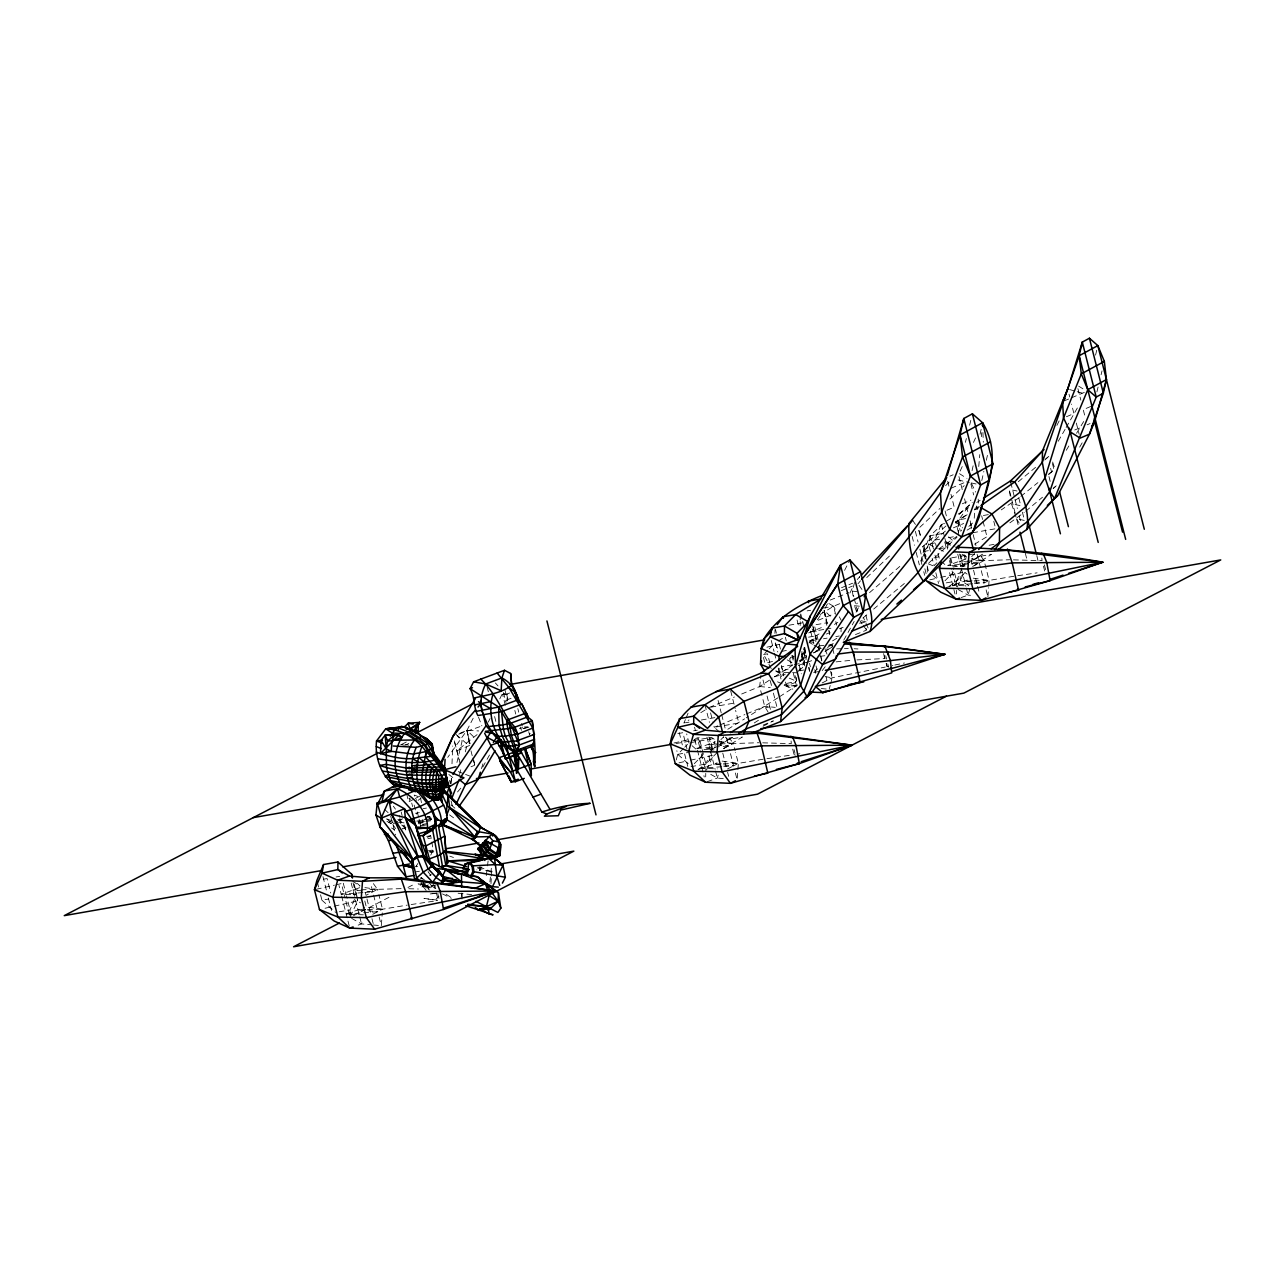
<?xml version="1.0" encoding="UTF-8"?>
<svg xmlns="http://www.w3.org/2000/svg" width="1285" height="1285" viewBox="0 0 1285 1285"><rect width="100%" height="100%" fill="white"/><g stroke="black" fill="none" stroke-linecap="round" stroke-linejoin="round"><path stroke-width="0.75" stroke-dasharray="5 3.75" d="M796.507 677.436L796.507 681.243L785.842 683.652M350.018 915.546L350.05 909.892L346.5 895.87M705.802 771.578L705.851 764.029L699.104 737.381M956.57 586.731L956.602 581.061L953.502 568.789M774.951 633.457L775 629.602M800.153 625.554L800.202 621.699M800.218 619.772L800.298 614.005M797.664 672.071L804.49 662.723L804.683 647.319L806.273 653.84L806.032 659.735M815.83 641.665L815.895 635.882L812.072 628.863M841.049 631.851L841.097 627.996M958.514 535.235L958.706 519.815L966.673 508.924L970.03 506.772M927.256 572.098L927.385 564.292M705.69 776.911L705.77 773.361M956.442 593.943L956.522 590.393M422.508 822.978L422.62 819.557M451.244 783.464L451.549 775.578M451.999 763.756L452.689 746.007M490.982 883.646L491.32 877.832M491.432 875.904L491.882 868.146M373.405 924.991L381.34 925.714L382.271 912.88M987.892 596.883L988.567 587.727M988.695 585.896L989.097 580.402L984.085 560.565L979.925 554.783M480.108 866.572L479.803 870.507L481.522 867.166M974.223 518.208L975.09 508.266M978.752 466.503L979.796 454.569M981.371 436.659L981.724 432.676M489.906 881.928L490.709 874.105M490.918 872.162L491.336 868.242M761.941 695.554L759.66 686.527L761.009 674.914M486.276 875.615L487.256 867.825M487.497 865.881L488.22 860.034M921.923 564.468L921.008 560.87L928.637 544.31L930.099 535.716L944.7 522.24M972.054 470.663L973.323 464.913M980.069 434.234L982.174 424.66M981.788 480.558L983.86 471.338M986.334 460.271L987.988 452.898M1095.559 355.126L1096.924 349.424M456.93 762.487L462.07 741.3L456.047 734.361M854.493 582.474L852.389 591.148L853.16 596.625M1096.892 391.925L1098.289 386.191M1101.084 374.754L1102.016 370.931M965.42 442.329L966.352 438.522M969.613 425.223L971.01 419.52M459.532 774.614L461.46 767.016M465.315 751.837L467.242 744.24L457.444 735.598M829.211 689.29L830.19 685.451M830.672 683.54L832.15 677.773L831.54 672.023M676.263 759.933L677.725 754.327L676.826 750.729M942.692 533.5L930.099 535.716L923.465 551.522L921.008 560.87L926.549 563.119M358.162 925.12L361.535 923.915L362.595 920.14M707.248 781.649L717.335 778.067L718.395 774.293M961.196 597.557L968.087 595.1L969.998 588.305M450.119 783.545L452.352 776.188M481.457 768.639L483.626 761.523M481.184 867.198L479.803 870.507L480.397 869.094L476.799 869.833M354.467 899.339L350.05 909.892L339.256 911.788M685.403 719.552L683.925 723.07L688.985 719.953M686.142 717.801L688.342 712.533M710.493 752.962L712.484 748.223L715.279 745.364M925.296 558.734L923.465 551.522L934.693 540.102L941.311 524.28L944.909 523.654M961.919 568.42L956.602 581.061L948.683 586.635M356.909 895.773L357.632 900.881L350.002 917.442L345.536 899.805M706.573 769.924L713.432 755.034L689.965 760.335M957.325 586.956L964.184 572.066L967.075 574.074M960.12 471.097L962.626 465.716M973.436 442.442L975.941 437.061M430.748 855.103L433.19 849.995L431.615 841.065M488.3 722.074L490.067 718.508M499.769 698.911L503.286 691.78L506.033 702.606M849.899 593.06L853.417 585.928M1056.896 425.399L1059.531 420.147M473.185 718.219L466.953 730.346L447.726 757.379M826.801 625.329L824.135 610.246L827.701 603.308M844.582 570.363L849.915 559.971M856.083 612.222L859.665 605.363M482.791 767.033L491.304 751.757M843.763 640.139L854.156 621.474M1058.214 441.285L1065.153 429.222M1066.132 427.503L1078.019 406.815M1079.657 447.132L1082.645 442.04M1066.277 450.28L1069.345 445.172M1076.541 433.286L1083.737 421.4M817.356 619.788L823.01 611.837M822.143 670.674L827.042 664.409M857.962 583.808L860.5 580.788M457.54 791.962L461.46 787.4M814.722 671.862L817.34 668.81M857.207 579.519L859.922 576.579L857.191 579.583M945.599 485.714L951.093 479.964M771.257 668.553L763.611 654.515L767.82 650.226M769.217 648.797L774.823 643.078L778.646 650.098M717.062 752.608L705.851 764.029L691.458 766.567L677.725 754.327L683.347 748.625M684.744 747.195L687.539 744.336M808.891 643.03L815.895 635.882L820.954 632.766M694.269 763.708L702.67 755.13L701.337 749.878M720.885 739.646L723.696 736.787L720.387 744.706L732.177 737.413M799.318 670.77L803.527 666.481M936.91 562.798L934.099 565.657L932.187 558.332M945.021 580.74L953.438 572.162M950.771 558.027L953.068 567.038L963.236 565.255L966.047 562.396M971.653 556.678L974.448 553.819L971.139 561.738L982.768 554.204M965.019 572.5L956.602 581.061L945.808 582.956M436.113 899.018L438.94 896.239M866.732 577.575L891.115 554.477M919.803 527.316L939.849 508.491M949.888 499.078L964.216 485.634M928.862 562.942L957.004 537.242M968.858 526.416L973.307 522.369M959.124 514.193L972.247 502.387M945.985 525.951L919.883 549.145L923.032 561.609M802.996 651.704L805.791 656.587L798.579 663.012L801.31 673.838M1044.785 459.998L1047.837 457.267M1048.512 474.727L1054.021 469.796L1052.158 462.439M1053.25 488.541L1055.29 486.726M959.317 514.112L971.283 503.479M856.453 611.307L854.429 605.717L857.464 603.099M869.559 592.626L901.315 565.111M936.781 548.374L934.693 540.102L946.692 529.966M955.703 522.352L967.107 514.739M1018.298 481.747L1036.577 466.503M1045.733 458.89L1048.785 456.336M862.91 618.037L867.52 614.198M873.655 609.09L905.893 582.201M1009.865 522.866L1024.225 512.458M1025.751 511.189L1042.504 497.215M1053.186 488.332L1056.238 485.794M418.091 800.41L421.207 797.889M420.195 879.085L421.721 877.864L420.998 877.414L423.857 881.349M429.672 875.631L431.198 874.41M428.901 888.899L423.295 883.887L422.058 884.883L419.858 883.534L421.528 887.26L428.066 885.092M425.817 883.807L421.528 887.26L418.107 883.518M426.154 890.521L422.058 884.883L426.861 886.088L428.387 884.867L430.427 887.678M435.567 886.313L433.19 884.851L428.901 888.304L426.861 885.477M1019.278 497.584L1001.256 509.888M1020.836 496.347L1037.894 482.646M1048.769 473.94L1053.427 470.198M477.104 734.602L456.882 750.745L459.163 759.772M420.693 827.476L420.002 822.769L429.367 815.911M697.932 769.603L705.851 764.029L709.159 756.126L709.609 763.306M938.837 548.888L956.875 536.375M741.654 694.012L759.66 686.527L772.847 677.966M774.486 676.906L792.604 665.132M799.206 660.859L805.791 656.587M974.11 565.561L991.426 554.349L978.72 556.566L966.93 563.858M777.859 697.819L746.248 717.817M779.513 696.743L797.632 684.969M976.761 502.483L980.118 500.331M982.093 554.429L978.72 556.566L974.014 553.835M958.369 532.279L955.703 521.758L967.541 514.225M974.287 509.92L977.676 507.768M719.536 744.738L731.245 737.462M754.247 722.957L759.162 719.841M727.808 729.254L744.577 718.861M820.055 614.567L833.547 606.247L840.872 603.211M778.196 641.006L783.256 637.89M834.447 624.446L837.82 622.374M700.791 712.677L707.537 708.517M815.702 651.302L820.762 648.186M832.568 640.894L837.627 637.778M800.105 661.293L806.851 657.149M813.598 652.989L820.344 648.829L818.963 643.367M961.871 566.974L965.244 564.886M694.012 739.791L697.386 737.702L700.887 752.143M711.103 749.942L717.849 745.782M723.808 748.448L742.361 737.012L727.969 739.534L725.222 737.092M828.247 649.535L825.05 651.479L832.792 646.644L827.46 647.576M946.386 521.212L951.462 518.144M958.224 514.048L966.673 508.924M975.524 509.663L978.881 507.639M974.56 544.197L986.334 537.082M967.059 530.159L972.183 527.123M420.131 823.669L426.877 819.91M397.675 821.468L392.648 824.151L384.392 816.409M399.346 820.569L402.703 818.786M763.033 726.25L773.361 720.885L762.471 725.35M401.9 744.288L406.59 741.863M405.514 745.155L408.775 743.453M413.577 799.366L408.662 801.92L406.59 793.696M415.232 798.515L420.147 795.961M388.761 822.288L391.909 820.649L395.507 834.913M390.126 823.621L393.21 822.031M402.574 829.018L405.931 827.283M420.821 825.869L423.841 824.311M427.439 837.386L430.668 835.716L431.31 839.282M972.616 566.508L984.085 560.565L1009.657 559.762M353.439 915.739L390.399 896.577M407.988 887.453L415.039 883.791M372.746 914.294L382.528 909.218L407.281 905.106M822.159 682.961L832.15 677.773L885.253 667.06M723.535 748.609L733.317 743.533L758.889 742.73M731.904 766.695L726.876 769.313L728.643 776.333M1064.076 400.936L1068.59 399.041M1071.642 397.74L1086.917 391.315M1066.405 416.742L1073.923 413.561L1071.529 404.084M1090.756 406.478L1083.239 409.642L1085.15 417.223M949.92 476.141L953.149 474.775M1074.758 429.993L1080.862 427.423M1087.078 424.821L1090.082 423.552M951.189 488.155L964.489 482.55M946.933 510.241L954.225 507.173L950.98 494.339M962.272 503.8L970.946 500.138M953.406 527.83L963.686 523.493M460.014 733.253L466.953 730.346L478.662 730.956M469.619 745.445L456.882 750.745L454.023 739.791L460.432 764.848M471.001 766.792L474.631 765.282L473.779 761.395M808.667 632.895L823.155 626.855M813.694 652.732L819.091 650.483L818.176 646.869M828.183 646.692L831.813 645.182M709.224 707.473L734.442 697M717.849 725.816L714.251 727.31L712.87 721.897M719.648 725.061L744.866 714.588M746.665 713.85L764.687 706.365L775.24 707.36M727.969 739.534L733.414 737.301M841.322 590.618L846.863 588.353M848.71 587.598L852.405 586.072M841.546 587.711L847.088 585.462M848.951 584.707L852.646 583.213M829.58 645.086L833.274 643.576M855.457 634.597L866.54 630.116L865.158 624.655M830.078 600.127L848.662 592.642M818.224 620.237L834.511 613.7M809.63 640.781L817.067 637.794M826.367 634.051L830.078 632.557M839.378 628.815L843.105 627.321M505.31 705.208L502.563 694.382L507.72 692.486M506.049 694.318L509.663 692.984M511.077 698.317L504.202 700.855L507.687 700.775L504.828 689.467M519.445 728.707L522.61 727.535M522.899 728.627L530.095 726.844L522.899 728.627L521.582 723.455M529.436 733.976L530.287 733.671M966.175 558.863L947.768 565.432L979.331 563.023L959.526 561.24L965.196 561.079M946.129 587.63L967.878 579.888M775.819 670.77L779.208 672.232L788.235 669.019M798.403 665.405L803.27 663.67L801.406 656.298M806.948 662.353L812.457 660.394M795.64 682.431L786.452 685.708L785.52 682.03M694.783 739.63L697 748.4L715.424 741.83M359.623 887.694L341.2 894.248L338.983 885.477M698.687 769.41L717.11 762.856M363.414 914.84L346.211 914.085L364.635 907.531M458.713 734.153L483.24 725.495M930.436 551.442L928.637 544.31L937.424 542.318M933.938 557.931L940.973 556.341M929.762 579.856L937.215 578.17M940.716 577.367L964.184 572.066M766.904 647.19L779.674 644.299M772.526 661.486L764.912 663.205L763.049 655.848M794.291 656.555L790.468 657.422L791.865 662.948M774.357 676.633L785.36 674.143M799.913 670.85L803.735 669.983M673.983 742.987L688.455 739.71M678.994 762.824L686.447 761.138M316.319 889.268L334.405 885.172M336.156 884.771L341.424 883.582L345.087 898.006M325.057 908.254L330.647 906.985M334.148 906.198L357.632 900.881L360.523 902.905M396.149 823.364L401.386 822.191L405.723 829.773L402.462 828.359M886.12 663.349L887.18 666.69L892.946 665.453M894.858 665.036L904.463 662.98M765.892 707.633L769.811 706.846M813.662 672.489L819.509 671.396M975.733 507.334L979.363 506.708M965.549 518.626L958.706 519.815L961.501 530.866M983.378 515.494L988.518 514.594M972.697 532.745L995.666 528.729L993.803 521.357M934.693 540.102L943.174 538.608M948.458 537.676L955.654 536.407M923.465 551.522L931.946 550.044M939.046 548.791L948.041 547.201L946.274 540.198M989.113 545.242L994.253 544.342M951.687 557.835L972.761 554.124M807.157 610.873L810.594 610.279M823.283 608.046L833.547 606.247L835.459 609.765M788.91 625.233L806.546 622.149M810.176 631.867L823.99 629.441M825.966 629.088L833.853 627.706M859.52 623.209L865.447 622.181M808.554 637.167L815.895 635.882M809.486 641.215L816.328 640.026M823.476 638.774L827.106 638.131M835.86 636.605L839.282 635.995M763.611 654.515L767.53 653.824L769.86 663.028M781.425 651.383L788.685 650.114M801.808 653.728L805.438 653.101M792.411 664.843L781.521 666.754L783.834 675.846L775.979 671.284M794.226 664.522L807.494 662.241M710.926 707.168L733.799 703.152M685.628 722.764L689.017 722.17M701.305 720.018L718.668 716.95M677.805 733.606L682.897 732.707L686.993 748.93M693.691 730.812L697.289 730.169M721.03 726.105L714.251 727.31L719.728 732.193M724.419 725.511L738.811 722.989L735.614 710.364M675.894 743.581L711.44 737.365L714.187 739.228M690.639 742.601L713.512 738.586L714.846 743.838M677.725 754.327L687.909 752.544M704.003 749.717L712.484 748.223L709.738 737.397M433.559 850.943L429.608 851.634L433.19 849.995L428.499 850.686M323.692 879.165L327.081 878.571L330.743 892.995M336.076 876.98L339.674 876.354M478.004 867.921L481.923 867.246M320.559 894.778L321.925 900.191L328.719 898.986M353.279 894.665L356.668 894.071L353.937 883.261M423.263 808.634L426.443 808.072M415.473 813.26L419.312 812.618M397.82 819.621L401.081 819.059M426.636 817.115L430.073 816.521M416.693 821.099L431.728 818.481M417.978 821.902L435.583 818.866M418.267 822.898L423.905 821.918M425.785 821.597L431.423 820.617M427.696 823.508L420.564 824.745L419.087 819.155M422.733 825.532L426.572 824.874M426.732 836.39L430.668 835.716M415.569 871.905L419.44 871.23M1013.833 576.274L989.097 580.402L973.982 580.82M763.081 759.242L738.345 763.37L723.23 763.788M792.7 749.139L794.082 754.648L799.88 753.701M415.842 866.813L417.625 866.54M1017.72 575.712L1037.091 572.837M766.952 758.68L790.211 755.227M411.152 904.528L436.354 900.801M429.913 852.437L433.848 851.859M427.937 838.543L431.664 837.997M819.878 656.378L825.741 655.607M437.028 893.059L429.27 894.039L438.956 893.027M430.073 887.887L426.524 886.168L436.258 884.963M836.117 661.871L852.951 660.121M972.504 583.759L952.779 585.253L968.071 585.928M974.48 583.615L984.342 582.86L989.097 580.402L972.857 578.105M697 748.4L728.579 745.991L726.346 737.237M721.752 766.727L702.028 768.221L717.319 768.896M723.728 766.583L733.59 765.828L738.345 763.37L735.598 752.544M362.9 892.609L341.2 894.248L350.757 894.665M364.876 892.449L372.762 891.854L364.844 891.131M346.211 914.085L377.79 911.691L370.546 883.084M818.947 645.793L826.801 645.247M828.761 645.102L832.696 644.813M710.155 750.135L714.042 749.926M856.902 659.896L885.108 658.546L883.871 653.647M524.184 726.957L527.862 726.796M828.905 645.664L832.873 645.504M401.129 888.642L352.957 890.055L362.868 890.955M967.075 561.031L984.085 560.565L971.444 558.782M972.103 580.868L964.537 581.077L984.342 582.86L981.162 570.235M824.922 649.182L828.809 649.086M836.615 648.877L842.462 648.732M844.406 648.668L848.293 648.572M718.219 743.951L708.774 744.208L728.579 745.991M720.098 743.903L733.317 743.533L735.149 750.745M721.335 763.836L713.785 764.045L721.704 764.752M365.534 909.684L357.985 909.892L365.904 910.615M367.43 909.635L382.528 909.218L378.882 894.794M502.563 694.382L509.358 694.253M796.09 685.965L786.452 685.708L793.022 689.033M1013.463 559.858L1042.055 560.662L1041.749 557.015M762.712 742.826L791.303 743.629L790.998 739.983M408.807 888.738L418.348 889.011M779.16 668.232L779.208 672.232L790.677 672.601M792.588 672.665L798.306 672.842M951.591 565.593L964.971 566.171M706.557 748.818L714.203 749.139M458.119 893.252L471.611 894.585M854.107 648.732L857.962 648.957M802.306 657.567L806.193 657.775M958.208 589.542L968.087 595.1L974.03 595.63M821.243 688.567L827.219 689.113M723.68 764.928L733.59 765.828L729.478 749.605M710.75 774.357L717.335 778.067L723.278 778.598M367.879 910.792L377.79 911.691M351.64 918.373L361.535 923.915L371.429 924.814M856.79 591.566L852.389 591.148L853.786 596.674M854.429 605.717L860.516 606.295M861.303 620.735L867.712 622.358L865.849 614.985M759.66 686.527L770.229 687.523M405.128 744.722L408.807 745.123M784.3 684.664L795.833 685.965M437.302 900.159L423.97 898.392L437.318 900.512M718.893 741.493L733.317 743.533L729.173 737.751M722.106 761.073L738.345 763.37L737.14 779.85L735.357 772.847M364.892 887.614L377.517 889.397L378.433 892.995M382.528 909.218L366.305 906.937L364.474 899.725M810.128 641.874L813.823 642.452M825.066 676.601L832.15 677.773L830.351 670.625M386.849 819.396L392.584 820.569M400.245 822.127L404.068 822.914M1012.676 490.099L1017.045 491.015M1018.057 524.553L1016.596 518.819L1024.498 520.457L1021.704 509.406M400.727 744.449L404.534 745.236M817.726 647.624L821.324 648.395M958.016 479.996L969.324 482.501M971.203 482.919L976.857 484.156M426.524 886.168L435.824 888.24M1069.618 389.564L1075.32 391.17M1077.216 391.7L1082.918 393.306M477.297 867.793L492.155 872.354M794.082 754.648L795.447 755.13M417.786 796.395L414.172 795.078L416.661 800.362M449.782 856.131L453.476 857.497M479.305 867.038L492.219 871.808M458.327 771.61L463.74 773.715M465.539 774.421L470.952 776.509M928.38 563.874L937.6 567.633M789.263 678.159L796.507 681.243L794.194 672.151M777.537 681.821L782.886 684.15M928.637 544.31L937.295 548.245M939.03 549.032L944.266 551.634M784.107 685.226L792.749 689.178M442.522 893.942L451.404 898.263M386.962 821.356L393.949 825.082M946.097 541.66L954.337 546.286M828.825 603.516L833.547 606.247L836.342 617.298M809.341 642.436L812.489 644.267M814.064 645.166L820.344 648.829M787.191 659.864L793.471 663.51M391.539 827.974L394.543 829.805M431.664 886.072L435.229 888.272L433.19 885.445M968.794 585.558L960.377 580.338L959.927 573.158M1078.677 386.142L1083.624 389.243M959.461 473.683L966.946 478.373M398.286 820.264L401.386 822.191L399.185 815.316M446.04 894.215L452.481 898.311M962.063 554.253L967.846 558.284M352.604 881.06L359.832 886.088M449.525 814.883L455.902 819.493M421.48 882.956L429.447 889.991M420.998 877.414L425.014 880.418M428.772 816.361L431.632 818.529M950.338 545.338L944.443 540.728L946.659 549.498M448.851 774.486L453.203 777.891M410.814 799.431L409.096 797.969L410.461 803.382M420.002 822.769L418.284 821.308L419.167 824.825M451.147 804.908L457.139 810.16M955.703 521.758L962.577 527.878M948.603 536.857L954.096 541.74M941.086 561.159L945.198 564.822M932.605 575.038L939.48 581.157M695.811 749.026L688.953 742.907L686.672 733.896M321.925 900.191L335.658 912.414M427.584 816.28L432.065 820.28M384.44 809.325L388.745 813.228M401.675 824.954L405.98 828.857M963.895 554.59L966.529 557.048M357.326 883.421L359.961 885.879M827.122 623.835L824.135 610.246L831.909 617.796M473.426 736.642L466.953 730.346L469.282 743.549M421.528 880.482L426.861 886.088M495.384 682.994L498.018 685.917M430.909 875.679L428.05 871.728L429.351 874.86M433.19 884.851L435.037 887.389M428.596 881.847L433.334 888.353M423.295 883.887L426.363 888.112M393.322 806.177L395.459 809.148M373.373 883.614L377.517 889.397L366.048 895.34L364.715 890.071M859.071 585.382L862.428 590.152M859.842 620.607L862.074 623.771M863.199 625.361L866.54 630.116M912.591 520.313L915.482 524.489M395.587 828.632L392.648 824.151L390.56 815.413M768.157 712.179L764.687 706.365L762.407 697.353M1016.596 518.819L1019.519 523.734M803.237 648.7L806.273 653.84L801.904 654.836L804.699 665.871M868.098 627.979L863.311 617.33M839.282 616.784L841.193 620.286M779.208 672.232L781.923 677.275M971.572 483.642L975.636 492.075M422.62 881.317L425.094 886.859M421.095 882.538L423.134 887.084M825.612 650.836L827.026 654.161M520.184 727.005L521.533 730.362M478.518 717.239L481.875 725.832M1015.969 516.939L1011.52 503.816L1020.772 505.728L1018.443 496.524M1052.64 462.006L1054.969 468.961M918.984 530.528L920.879 536.118M813.116 627L816.344 639.657M812.698 625.602L816.136 638.998M818.111 646.66L819.091 650.483M1077.922 388.648L1080.83 400.165M1069.024 394.206L1069.73 397.001M1076.332 423.038L1079.191 434.362M1050.632 468.318L1051.564 471.997M1048.978 476.558L1050.375 482.084M1044.352 564.822L1045.749 570.331M1043.452 566.171L1044.85 571.68M1036.77 555.666L1038.216 561.416M1010.765 482.55L1014.54 497.456M1015.005 499.303L1017.335 508.507M1019.198 515.863L1021.061 523.188M1015.198 513.293L1009.143 489.36L1010.926 500.202M1025.318 553.289L1027.261 560.951M981.66 515.799L982.591 519.477M983.057 521.324L986.784 536.038M970.882 483.931L973.661 494.934M976.455 505.953L977.371 509.615M958.931 476.558L962.24 489.601M964.553 498.773L967.798 511.623M970.127 520.794L971.556 526.464M970.368 523.541L971.765 529.067M973.163 534.592L975.957 545.627M977.114 554.269L980.696 568.436M986.125 589.879L987.458 595.132M971.267 561.192L972.167 564.741M973.532 570.122L977.178 584.547M977.628 586.346L979.411 593.365M947.671 481.265L949.583 488.83M957.47 520.023L960.297 531.203M964.28 555.618L965.163 559.12M960.505 554.429L963.236 565.255M959.622 554.028L962.818 566.653M957.759 554.221L960.891 566.653M961.357 568.452L965.87 586.329M966.32 588.08L968.087 595.1M945.117 511.012L946.515 516.522M941.311 524.28L944.427 536.552M944.861 538.319L947.607 549.129M949.888 558.14L951.655 565.159M949.454 560.501L951.671 569.303M952.121 571.07L956.12 586.86M949.583 572.644L954.996 594.023M938.034 553.321L939.287 558.284M930.099 535.716L933.649 549.739M935.014 555.152L936.38 560.549M935.833 572.757L938.532 583.422M918.807 530.432L920.172 535.781M922.871 546.478L926.565 561.063M927.128 565.946L928.493 571.359M915.37 531.315L918.084 542.013M924.863 568.789L926.244 574.299M923.754 571.68L924.67 575.294M912.141 536.391L914.39 545.306M916.189 552.438L919.353 564.902M885.751 655.784L886.57 659.044M887.807 663.943L888.642 667.204M886.345 663.429L887.18 666.69M854.252 598.521L857.513 611.403M835.796 621.587L836.712 625.185M824.215 611.724L827.01 622.775L814.321 624.992L818.031 639.721M828.873 630.132L829.805 633.81M832.696 648.684L834.029 653.953M818.384 646.564L819.284 650.098M820.633 655.446L821.998 660.811M826.062 676.89L826.962 680.456M820.858 657.502L821.741 661.004M810.578 631.047L813.839 643.93M816.039 665.919L816.939 669.485M800.78 613.909L802.177 619.434M802.643 621.281L804.041 626.791M814.786 669.597L815.718 673.276M809.502 663.253L810.401 666.819M797.069 620.012L798.917 627.337M804.041 647.576L806.337 656.651M808.522 667.397L809.438 671.011M801.695 651.688L804.49 662.723M801.471 653.985L804.169 664.65M792.749 655.318L793.664 658.964M791.897 655.318L793.295 660.843M785.36 637.231L786.291 640.878M789.584 658.514L791.448 665.871M793.311 673.228L796.555 686.078M775.481 629.505L776.413 633.2M779.208 644.235L780.605 649.76M781.328 665.453L783.657 674.657M775.465 642.821L777.794 652.025M771.241 640.428L774.02 651.415M774.486 653.262L775.883 658.771M778.196 667.975L780.991 678.978M794.066 749.621L794.997 753.299M770.261 680.664L772.044 687.684M773.409 693.097L777.056 707.521M763.017 679.99L764.784 687.009M767.065 696.02L770.695 710.364M730.683 690.88L735.165 708.565M718.074 700.421L721.222 712.886M721.688 714.701L725.302 729.029M719.632 740.722L721.415 747.725M722.764 753.09L726.41 767.514M710.589 712.886L712.42 720.098M704.951 704.726L709.416 722.347M708.87 736.996L712.067 749.621M706.991 737.188L710.139 749.621M710.589 751.42L715.119 769.297M715.552 771.048L717.335 778.067M698.205 737.51L700.903 748.127M694.575 727.214L695.458 730.715M701.337 753.958L705.353 769.827M697.466 750.199L704.244 776.991M679.219 732.53L682.335 744.914M684.616 753.926L687.78 766.39M528.729 731.679L529.532 734.827M517.823 708.565L518.722 712.179M514.835 710.444L515.735 714.042M506.643 694.302L508.282 700.759M487.111 686.945L488.428 692.149M494.613 716.564L495.978 721.961M470.985 750.858L472.35 756.271M472.8 758.07L474.631 765.282M449.525 780.3L450.441 783.898M451.083 800.94L452.416 806.209M417.272 811.943L418.637 817.356M437.783 893.637L439.181 899.147M414.172 805.085L416.452 814.096M436.434 893.171L437.816 898.681M411.73 803.029L412.646 806.643M401.225 812.04L402.125 815.589M379.123 916.944L381.34 925.714M366.964 898.938L370.61 913.362M371.959 918.679L373.293 923.931M353.07 882.859L357.632 900.881M351.19 883.052L359.318 915.161M359.752 916.912L361.535 923.915M343.304 883.245L346.034 894.055M341.649 896.047L347.544 919.337M347.994 921.088L349.327 926.356M322.969 876.643L326.535 890.762M328.366 897.974L331.53 910.503M317.363 882.153L318.728 887.566M399.571 818.818L401.354 825.837M824.135 610.246L827.154 623.418M828.889 630.951L829.757 634.726M469.973 743.533L466.953 730.346L469.941 743.935M473.86 760.479L474.727 764.254M420.5 797.776L421.56 803.253M883.646 653.567L884.546 658.338M924.011 545.45L926.035 556.758M809.164 667.461L809.566 671.284M978.19 499.126L978.415 503.094M982.945 432.483L983.298 442.217M461.861 893.027L461.958 896.834M461.845 894.071L461.974 899.548M417.834 863.504L415.922 866.684L417.834 863.52M405.723 829.869L404.325 824.295L405.707 829.837"/><path stroke-width="1.5" d="M376.136 752.191C389.789 756.415 404.598 760.64 418.942 757.732L436.659 772.044L435.503 787.368L436.225 790.339L438.458 791.287L441.381 789.135L447.084 777.104L444.385 780.911L439.374 771.851L425.656 756.977L426.042 751.629C417.111 738.891 401.53 729.254 385.725 728.82L376.537 741.011C374.706 757.524 381.083 775.53 394.656 785.585L398.35 785.858M443.502 908.174L496.155 891.035L405.626 891.71L361.294 897.797L332.879 897.203L314.456 889.686L322.069 873.141L337.875 869.559L349.408 876.033L369.213 877.832L400.872 877.816L496.155 891.035L443.55 909.459L374.61 929.2L349.761 928.107L334.196 921.024L319.467 909.523L314.456 889.686L316.913 880.354L323.531 864.532L337.923 862.01L337.875 869.559L342.292 873.013M406.124 729.173L409.995 728.916L419.601 722.395L418.235 724.997L418.203 732.097L415.36 728.852L419.601 722.395L408.148 723.23L404.614 726.941M485.393 731.342L512.458 728.065L532.215 720.676L534.383 739.373L532.424 746.248L534.174 753.187L533.468 761.764L534.688 766.567C535.925 751.179 534.383 736 532.215 720.676L527.701 716.901L521.855 704.003L517.293 700.052L513.984 688.471M763.74 644.877L763.804 639.095C777.441 616.832 801.005 603.291 824.922 594.441M1047.339 505.39L1057.587 495.817L1089.439 434.185L1103.333 393.194L1106.433 379.573L1104.345 361.406L1097.84 345.601L1089.423 338.228L1082.307 342.099L1067.723 389.034L1042.488 450.89L1042.312 462.198L1045.091 477.763L1049.765 491.641L1054.535 498.548L1026.715 529.532L997.851 549.835M439.486 866.7L432.692 830.094L435.454 824.328C436.306 811.815 427.439 801.085 420.179 791.737M481.457 714.99L477.843 715.52C473.265 707.071 475.145 696.952 470.085 688.648L473.603 681.837L480.767 679.139C493.938 691.475 501.102 708.34 510.9 723.166C518.144 728.386 517.743 737.269 519.252 745.043L517.052 751.998L518.803 758.921L518.465 767.932L516.554 773.345L514.016 751.452M423.681 737.349L426.716 738.682L432.242 744.015L433.463 752.93L445.397 768.735L445.943 774.437L441.574 775.401L440.964 779.593L442.907 783.079L441.751 787.48L442.923 788.299L446.602 786.018L446.57 778.565M445.783 785.376L445.558 787.127L443.116 787.978L442.538 794.162C434.699 799.334 424.227 795.094 417.063 790.452C409.642 777.634 410.429 760.383 416.26 747.34L425.512 744.882C431.134 756.64 444.032 765.314 446.072 778.244C426.973 781.762 406.686 779.031 387.909 774.582L385.227 776.67C405.048 779.706 427.23 787.223 446.666 779.722L442.12 785.777C425.239 789.681 407.136 783.866 390.479 780.605L386.496 767.964L386.287 750.552M843.297 642.355L885.044 646.484L890.409 660.394L891.726 672.89L822.802 692.615L809.405 692.037M478.743 826.432L493.279 834.061L500.684 844.373L500.09 855.521L494.468 858.059M380.456 753.572L398.864 734.988L393.997 735.663L392.118 740.899L391.154 751.484L380.456 753.572L381.083 740.401L385.195 735.132L398.864 734.988L402.157 737.429L392.118 740.899L387.604 740.867L385.195 735.132L397.595 735.341M446.361 785.087L446.875 781.473L445.301 784.123L441.189 784.412M451.115 795.993L444.465 769.763L445.092 759.339M422.139 745.862C414.991 764.254 410.734 797.037 437.751 800.121L441.108 798.37L442.779 792.877L441.381 791.962M975.781 549L969.067 552.486L967.862 568.982L972.89 588.803L981.178 600.368L1050.118 580.627L1102.707 562.22C1054.085 553.466 1005.207 548.647 955.976 547.217M415.89 878.795L414.67 879.775L411.987 864.436L412.373 860.163L416.79 856.485L422.637 855.569C429.238 864.677 438.538 871.615 445.333 880.129L441.365 883.405L443.309 876.707L439.213 871.069L433.864 867.054L435.776 869.672M409.851 768.639L386.046 764.382L379.766 765.442C400.438 772.51 424.339 774.437 445.51 769.892L442.088 765.41L439.101 766.968L431.84 767.434C430.073 775.096 427.471 785.183 432.258 791.962L434.459 800.169L439.422 799.254L442.104 795.865L442.891 790.789M486.501 844.357L483.064 842.735L482.052 844.518L487.127 852.34L493.649 856.726L500.09 855.521L500.25 851.794L498.644 847.988L485.264 840.374L484.236 842.157L489.312 849.979L495.833 854.348L498.644 847.988L499.174 842.044L492.878 840.711L489.28 836.615L474.856 836.92L472.527 839.507L442.008 824.761M411.987 864.436L412.373 860.163L416.79 856.485L423.199 872.162L432.676 882.329L438.683 873.447L433.43 865.608L430.507 864.259M432.692 750.601L432.242 744.015L426.716 738.682L404.566 726.603L385.725 728.82L392.166 733.028L404.518 733.542L411.216 730.073L416.677 731.663L432.194 746.296L434.073 754.873L442.088 765.41L434.651 756.287L432.692 750.601L434.651 756.287L437.398 759.387C418.203 765.169 397.547 761.876 377.951 758.825M404.084 786.099L397.402 788.749L389.066 800.266L391.588 814.272L413.176 860.211L412.116 864.002L380.023 827.203L375.959 814.915L377.244 802.82L399.715 796.989L416.372 790.211C424.837 799.929 434.732 810.787 435.454 824.328L431.407 829.114L423.07 835.571L417.673 835.716M751.468 733.333L780.605 721.56L782.179 708.003L777.168 688.166L768.494 673.661L761.234 672.987C726.957 687.989 676.424 699.763 670.256 743.838L675.267 763.659L689.997 775.16L705.577 782.244L730.426 783.336L799.35 763.595L851.955 745.188L756.688 731.952L725.029 731.968L705.224 730.185L693.691 723.696L677.886 727.278L670.256 743.838L688.68 751.356L717.11 751.95L761.427 745.846L851.955 745.188L801.181 761.7M414.461 823.267L405.305 817.645L418.187 857.207L391.588 814.272L405.305 817.645L415.553 825.243L424.227 856.758L418.187 857.207L413.176 860.211L380.023 827.203L381.115 818.224L389.066 800.266L404.47 808.731L415.553 825.243L427.76 859.119L424.227 856.758L405.305 817.645L404.47 808.731L381.115 818.224L375.959 814.915M1081.825 346.002L1082.307 342.099L1096.217 397.065L1054.535 498.548L1057.587 495.817M467.162 875.728L468.784 862.813L488.461 858.091L494.532 858.3L502.997 865.239L505.374 877.253L502.387 883.116M516.554 773.345C520.489 754.697 507.479 738.409 506.675 720.275L498.66 707.023L470.085 688.648L472.478 687.748M534.688 766.567C532.777 759.917 534.688 753.106 531.251 746.473M436.659 772.044L438.699 775.674L438.699 788.621L437.141 791.496L417.063 790.452L402.783 787.368C391.62 772.173 392.953 748.047 404.518 733.542M1026.811 529.548C1029.831 513.213 1023.519 495.769 1014.748 481.907L1010.379 481.008L983.475 498.178M489.954 730.185L485.987 725.784L480.51 704.132L481.072 700.341M849.915 559.971L863.151 612.27L853.722 617.394L840.486 565.079L810.241 616.045L795.029 648.989L795.592 665.678L800.603 685.515L807.141 696.888L822.641 664.522L853.722 617.394L843.169 605.685L837.691 584.016L840.486 565.079L849.915 559.971L860.468 571.664L865.945 593.333L863.151 612.27L835.362 659.205L811.381 693.113L780.605 721.56M487.545 849.674L487.127 852.34L489.248 847.811M323.531 864.532L322.069 873.141L337.65 880.225L362.498 881.317L401.932 879.101L496.155 891.035L366.321 917.635L337.891 917.04L319.467 909.523M808.683 602.713L808.281 601.171L820.97 598.955L795.672 614.551L784.46 625.972L771.771 628.204L770.309 636.798L761.186 648.475L760.543 664.2L764.591 671.059M413.192 724.114L408.148 723.23L409.995 728.916L415.039 730.763L419.601 722.395M446.248 813.276L448.128 795.415L443.213 789.568M480.767 679.139L504.491 670.288L510.659 673.485L511.671 685.178C501.23 693.531 486.581 694.944 473.796 698.108M485.473 732.016L492.974 733.301L498.949 736.385L505.278 736.112L517.951 734.04L533.114 727.888M865.881 591.759L908.704 537.275L940.475 492.669L960.04 434.973L963.798 418.492L972.408 413.818L982.591 422.733C1004.485 457.894 983.507 497.199 973.002 532.135L927.176 577.961L870.009 631.449L844.133 642.05M972.44 531.331L991.94 514L1020.595 491.737L1042.312 462.198L1079.191 355.72L1082.307 342.099M870.009 631.449C874.426 619.643 869.816 606.504 865.335 595.18M441.028 793.985L442.49 794.869L441.108 798.37C433.511 803.751 441.96 794.018 439.117 790.05L442.618 789.568L443.116 787.978M437.237 760.094L439.454 761.202L439.759 762.696L436.755 764.254L428.548 764.607C423.954 775.481 425.656 787.014 429.913 797.487L436.177 798.146L441.012 796.861L441.381 790.532L442.618 789.568L442.715 792.202L441.462 793.166L435.519 794.612L419.296 791.865M465.7 905.668L478.213 909.844L486.373 906.728L489.183 895.516L498.098 901.283L500.845 908.174L497.889 912.43L475.868 901.315M972.408 413.818L989.241 480.317L980.632 484.991L970.432 476.076L962.577 456.962L960.04 434.973L982.591 422.733L993 463.837L979.234 516.955L973.002 532.135L961.742 536.873L923.481 581.254C911.483 564.998 908.19 543.426 908.897 523.605L946.708 477.49L940.475 492.669L941.632 512.474L949.76 529.372L961.742 536.873L980.632 484.991L963.798 418.492L947.254 475.578M488.204 856.902L484.943 854.702L479.851 846.879L480.879 845.096L484.316 846.719M480.879 845.096L479.851 846.879M489.312 849.979L492.878 840.711L489.906 843.924M985.981 597.878L981.178 600.368L956.329 599.276L944.459 588.225L939.447 568.388L941.038 562.718M1067.723 389.034L1062.566 401.562L1063.53 417.946L1070.244 431.905L1080.139 438.105L1089.439 434.185L1094.595 421.641L1106.433 379.573L1087.785 389.692L1070.244 431.905L1049.765 491.641L1028.032 521.196L991.072 548.823M446.313 771.385L444.771 767.836L440.305 763.049L443.823 767.643L440.819 769.201L434.298 769.715C433.575 776.59 429.865 786.516 435.133 792.122L441.381 790.532L439.117 790.05M810.241 616.045L795.592 665.678L777.168 688.166L743.967 701.353L718.668 716.95L707.457 728.386L693.739 716.147L679.347 718.684L677.886 727.278L693.45 734.361L718.299 735.454L757.732 733.253L851.955 745.188L722.122 771.771L693.707 771.193L675.267 763.659M446.778 794.58L449.557 785.392M415.039 730.763L416.549 725.832L409.995 728.916M467.836 874.137L445.847 865.464L438.635 826.978L442.056 825.693L446.12 821.484C449.172 813.469 443.534 805.213 439.872 798.338M480.365 772.205L478.181 779.304L458.761 806.755M836.455 655.655L835.362 659.205L822.641 664.522L810.08 654.242L805.069 634.404L840.486 565.079M761.571 660.972L760.543 664.2L769.024 667.847M497.889 856.517L492.235 858.235L499.11 855.971L493.649 856.726L500.202 852.871L495.833 854.348L500.25 851.794L500.684 844.373C492.974 826.239 490.131 837.097 480.542 846.076L472.527 839.507L475.37 837.643L478.598 832.728L480.301 827.652L479.498 825.388L443.373 789.488L448.401 795.351M504.491 670.288L501.905 677.934L501.15 690.72L485.73 683.973L473.603 681.837M493.199 693.691C486.067 714.348 495.159 742.762 515.381 752.625L534.126 745.621M441.333 763.756L453.059 736.144L475.241 698.783M484.879 852.549L483.529 856.228L478.695 847.474L477.924 848.309L482.758 857.079M487.063 850.172L484.943 854.702M394.656 785.585L389.949 781.119C405.289 787.914 423.375 790.082 440.064 789.825L440.273 784.011M444.257 788.267L446.762 783.191M960.04 434.973L970.432 476.076L949.76 529.372L917.715 572.917L872.113 622.759L851.987 631.128M451.549 798.933L459.179 779.481L465.459 784.621L478.181 779.304L495.062 750.809M446.521 815.493L449.718 807.494L448.128 795.415L443.341 792.283M441.189 783.24L442.185 787.448L438.458 791.287M743.694 733.847L748.994 721.19L743.967 701.353L730.249 689.129L715.857 691.651M466.6 868.548L445.847 865.464L442.602 867.214L435.663 826.56L432.692 830.094L423.07 835.571L430.379 862.347M438.635 826.978L441.397 821.211C441.012 812.297 436.129 803.944 430.716 797.069M476.831 832.937L475 837.194L472.527 839.507L472.045 838.286L472.527 839.507M462.921 868.869L465.025 864.05L468.784 862.813L471.997 865.913L472.784 871.519L470.696 876.354L471.707 876.836L473.956 871.76L473.169 865.849L469.507 862.637L465.636 863.906L463.676 868.981L469.009 869.8M483.851 882.57L492.508 886.666L502.997 865.239L492.557 856.517L475.048 854.284L484.638 858.942L494.532 858.3L496.942 876.466L499.704 885.477M441.044 762.15L453.059 736.144L475.514 709.946M515.381 752.625L519.252 745.043L534.383 739.373M515.542 768.462L518.465 767.932L515.703 762.535L517.116 759.483L518.803 758.921M446.602 786.018L444.562 787.496L443.437 786.179L442.779 782.42L444.369 781.601L445.365 785.794L442.923 788.299L442.891 786.886L441.751 787.48L446.521 785.087L446.072 780.991M455.982 804.41L465.459 784.621L491.175 745.621M474.856 836.92L476.574 833.306M864.163 596.77L865.945 593.333L843.169 605.685L810.08 654.242L800.603 685.515L782.179 708.003L748.994 721.19L730.442 732.627M445.927 779.77L442.907 783.079L435.519 784.974L413.915 783.368M476.076 711.408L498.66 707.023L517.293 700.052L518.176 698.526L511.928 683.861M1091.608 426.748L1094.595 421.641L1094.386 418.01M390.271 736.225L395.041 729.639L401.579 726.234L411.216 730.073M492.717 836.085L493.665 834.511L478.791 826.432L478.1 824.665L483.947 829.243M837.691 584.016L805.069 634.404L837.691 584.016L860.468 571.664M493.328 742.377L496.54 737.494L491.272 731.647L460.287 777.827M421.303 736.514L414.605 739.983C403.458 753.669 403.699 774.759 412.196 789.729L420.709 792.829M848.453 611.532L816.361 659.382L803.88 691.202L781.392 714.781L745.669 729.093L738.923 733.253M452.898 774.341L485.987 725.784M475.257 907.435L478.213 909.844L493.054 914.84L489.167 913.972L488.493 910.326L490.468 907.483M777.297 624.558L782.983 616.768L795.672 614.551L808.249 621.844L797.037 633.28L798.178 640.107L784.444 633.601L770.309 636.798L785.89 643.881L797.519 645.022M994.831 549.675L999.393 543.443L999.585 528.039L991.94 514L980.937 507.607M418.235 724.997L415.36 728.852L415.617 732.755M448.208 862.46L447.019 863.97L444.738 836.133L441.397 821.211L435.599 818.866L435.663 826.608L446.12 821.484M499.447 849.899L496.62 853.513L490.099 849.144L485.264 840.374L489.81 843.426M861.785 579.294L912.591 520.313M478.02 707.039L480.51 704.132M1062.566 401.562L1065.153 398.623M1042.488 450.89L1014.748 481.907L980.969 505.567M482.052 844.518L483.064 842.735L486.115 844.775M497.857 848.823L498.644 847.988M861.239 575.246L907.178 526.095M441.751 823.717L447.196 817.967L441.397 821.211M414.67 879.775L423.199 872.162L433.43 865.608L431.888 866.845M423.07 835.571L427.134 831.363L433.591 827.99M978.64 549.53L999.585 528.039L1025.671 506.74L1045.091 477.763L1063.53 417.946L1081.295 373.887L1079.191 355.72L1097.84 345.601L1144.309 529.259M770.823 631.963L763.804 639.095L761.186 648.475L778.999 656.25L784.83 656.587M452.995 883.55L455.436 881.108M451.597 883.711L455.822 879.518M480.076 910.23L490.517 908.543L498.098 901.283L498.403 892.706L477.185 876.707L461.443 873.945L445.815 869.447L428.419 860.87M1044.062 449.541L1010.379 481.008L1010.765 482.55M795.029 648.989L768.494 673.661L730.249 689.129L704.951 704.726L693.739 716.147L693.691 723.696L699.57 728.306M566.396 806.418L546.848 813.999L544.39 816.184L558.349 815.734L560.678 810.096L590.201 803.302C573.881 803.88 557.385 806.948 541.901 812.04L516.747 769.587M499.431 739.164L496.99 741.284L497.536 742.794L512.779 771.064L531.123 764.222L525.003 748.063L531.123 764.222L531.364 775.754L524.312 747.886M896.866 604.046L901.411 600.127M913.539 589.703L927.176 577.961M446.987 780.236L443.662 781.971M393.997 735.663L387.604 740.867L386.191 748.705L391.154 751.484M437.671 872.306L439.213 871.069L445.333 880.129L442.763 879.309M438.683 873.447L437.559 875.599M440.835 787.946L442.393 786.725M422.058 845.144L425.753 846.012L444.738 836.133L445.67 850.14L440.113 854.959L428.708 859.087M761.234 672.987L797.664 646.371M805.036 697.739L811.381 693.113M468.929 869.303L464.206 872.419L467.804 871.68M493.472 834.286L477.442 831.507L478.679 832.648L447.582 806.064L441.799 793.728M499.479 847.763L500.459 847.152M443.694 805.085L424.709 814.947L410.092 819.589M1104.345 361.406L1081.295 373.887L1087.785 389.692L1096.217 397.065L1103.333 393.194L1089.423 338.228M990.462 441.847L962.577 456.962L941.632 512.474L912.061 556.116L870.073 608.19L862.845 611.226M970.432 476.076L993 463.837M377.26 753.331L64.25 915.643L320.993 870.668M416.244 733.125L472.928 703.73M418.942 757.732L431.262 756.335L434.073 754.873L432.74 748.159L428.58 740.963M380.264 803.478L377.34 804.538L384.44 791.014L394.656 785.954L398.414 785.328L394.656 785.938M435.519 784.974L436.611 784.396M438.651 786.95L440.659 786.42M432.82 788.781L436.739 788.396M435.711 788.926L442.185 787.448M447.116 784.268L446.521 785.087M436.225 790.339L437.141 791.496L420.789 790.66M442.779 792.877L440.948 793.825L442.538 794.162M442.49 794.869L441.012 795.64L442.104 795.865M369.213 877.832L362.498 881.317L361.294 897.797L366.321 917.635L374.61 929.2M339.352 923.032L293.59 946.772L438.33 921.409L573.849 851.136L499.528 864.163M725.029 731.968L718.299 735.454L717.11 751.95L722.122 771.771L730.426 783.336L735.454 780.718M883.229 645.857L944.828 654.306L891.918 668.361L815.365 686.479L822.802 692.615L825.934 690.993M946.451 696.181L757.459 794.194L496.765 839.86M435.454 824.328L428.226 827.829L416.966 828.809M467.708 904.993L486.373 906.728L498.098 901.283L485.537 883.678L477.185 876.707L471.306 876.065M474.599 888.481L485.537 883.678L498.403 892.706L500.845 908.174M535.861 752.48L534.174 753.187L533.837 762.182L535.106 761.7L533.468 761.764M428.837 742.393L425.512 744.882L417.962 738.249L407.859 731.808L398.302 727.936L385.725 728.82L391.09 729.221M533.291 734.747L534.576 734.265L516.763 740.915L502.049 742.12M493.199 858.412L496.669 857.063M491.255 701.514L474.438 704.951M518.048 700.132C516.554 690.479 510.579 682.415 501.905 677.934L485.73 683.973C480.735 693.498 479.498 704.549 483.272 714.717L501.503 711.617L521.855 704.003L528.103 716.371L528.456 719.263M483.272 714.717L488.557 726.523L500.138 725.318M508.057 748.143L502.371 736.321L499.062 725.463L509.438 723.712L527.701 716.901L526.384 712.918L506.675 720.275L517.951 734.04M507.366 746.408L519.252 745.043L515.028 734.651L516.49 734.104M484.638 733.205L490.79 745.348L501.728 741.22M501.503 711.617L503.431 729.254L505.278 736.112L508.25 741.911L509.085 741.59M516.763 740.915L518.16 740.417M508.25 741.911L509.47 746.505L510.257 746.216M534.335 743.758L516.377 750.472L515.012 745.702L516.474 745.155M509.47 746.505L512.538 750.054L513.727 749.605M512.811 752.592L499.158 757.716L490.79 745.348M512.779 771.064L510.386 771.964L499.929 760.784L499.158 757.716L510.386 771.964L515.462 781.682L524.296 778.389M501.198 739.71L496.99 741.284L500.829 741.124L505.342 758.953L514.321 755.644M505.246 758.616L514.112 755.307M521.389 752.592L520.104 749.862L515.992 751.404L517.293 754.118L521.389 752.592L528.665 765.137M517.502 754.456L521.598 752.93L520.457 748.914M506.483 746.151L515.462 781.682L511.141 781.874L499.929 760.784L511.141 781.874L518.305 779.192M533.05 797.118L541.001 794.146M433.109 799.913L419.922 806.53L405.899 811.349M514.385 692.872L515.462 692.47L520.168 702.558M383.556 802.274L389.066 800.266L391.186 803.221M959.574 598.119L956.329 599.276L940.748 592.192L926.035 580.691L944.459 588.225L972.89 588.803L1102.707 562.22L1008.484 550.269L969.067 552.486L953.775 551.811M705.224 730.185L693.45 734.361L688.68 751.356L693.707 771.193L705.577 782.244M349.408 876.033L337.65 880.225L332.879 897.203L337.891 917.04L349.761 928.107L353.134 926.919M407.474 778.598L411.104 777.313M443.807 881.365L442.233 881.912L436.434 877.719L427.985 868.612L422.637 855.569M382.496 771.048L406.815 775.064L410.156 773.972M413.497 772.863L416.838 771.771M1050.038 579.358L1063.032 575.118M1068.606 573.319L1102.707 562.22L1092.925 561.963M891.806 671.621L944.828 654.306L885.044 646.484L844.47 643.978M482.116 860.163L488.461 858.091L495.255 864.628L502.997 865.239L492.557 856.517L445.06 851.296M471.466 860.227L484.638 858.942L492.557 856.517L494.532 858.3L490.693 859.167M500.154 854.204L494.42 855.874L487.914 851.505L482.823 843.683L488.155 845.402M1032.867 584.418L1038.601 582.747M417.898 833.885L427.134 831.363C430.106 813.148 413.368 795.126 397.402 788.749L384.44 791.014L381.725 802.932L397.402 788.749L399.715 796.989L411.328 809.678L416.163 827.026L428.226 827.829L431.407 829.114M822.802 692.615L860.195 682.431L853.128 652.073L849.257 642.195M451.645 793.182L448.851 787.062L444.465 769.763L456.03 766.76M438.699 788.621L440.723 788.107M409.626 767.209L406.237 768.077L431.84 767.434M414.702 765.908L428.548 764.607M1025.205 586.94L1050.118 580.627L1046.713 562.3L1043.388 554.028L1041.46 553.353M776.365 769.426L799.35 763.595L795.961 745.268L792.62 736.996L790.693 736.321M409.465 863.986L397.483 866.218L388.423 840.679L381.597 827.974M384.408 834.383L387.877 833.596M429.897 867.295L431.824 865.962L426.508 857.946L423.922 856.356M1008.998 592.273L1018.587 590.184L1012.194 562.878L1007.44 548.984M754.407 776.076L767.836 773.152L761.427 745.846L756.688 731.952M465.025 864.05L480.542 860.677M935.223 656.362L944.828 654.306L936.861 653.792M397.483 866.218L406.092 876.916L413.802 875.39M443.437 786.179L445.365 785.794M406.51 771.739L410.027 771.08M413.545 770.422L434.298 769.715M825.356 670.304L856.517 664.506L944.828 654.306L887.79 652.041L853.128 652.073L837.483 654.097M441.96 866.17L445.847 865.464L447.887 860.918L484.638 858.942L484.927 860.468M510.129 684.423L764.768 639.818M881.237 619.402L1220.75 559.923L963.862 693.129L760.816 728.707M690.559 707.248L704.951 704.726L718.668 716.95L722.331 731.374M848.164 684.648L863.777 681.901M253.257 817.629L383.605 794.805M476.414 778.533L508.025 772.992M529.741 769.185L671.943 744.272M440.45 788.54L448.851 787.062L463.949 777.811L444.465 769.763M342.709 866.861L396.037 857.513M445.413 848.855L478.984 842.976M452.577 872.386L462.359 870.668M391.684 787.496L401.53 785.794M388.423 840.679L392.327 840.005M392.825 853.336L398.752 852.308L404.084 853.047M1098.852 562.846L1102.707 562.22L1012.194 562.878L967.862 568.982L939.447 568.388M844.245 746.44L851.955 745.188L848.036 745.091M492.3 891.678L496.155 891.035L488.316 890.842M412.083 765.892L418.075 765.041M382.448 740.208L376.537 741.011L381.966 742.955M442.104 884.257L461.588 881.863L485.537 883.678L488.653 893.782M385.725 728.82L398.928 727.262M478.213 909.844L490.517 908.543M441.574 775.401L406.815 775.064M411.875 770.181L417.063 769.747L413.449 769.185M938.998 654.691L944.828 654.306M444.562 878.86L452.4 878.346M471.997 865.913L495.255 864.628M414.605 739.983L395.684 740.24M499.03 745.878L506.322 745.573M416.26 747.34L393.29 746.007M497.15 673.003L509.085 687.764L533.002 728.418M479.08 860.548L447.887 860.918L466.664 866.556M488.685 856.501L492.557 856.517M514.112 756.303L516.329 756.367M479.417 895.003L483.321 895.211M492.508 886.666L498.323 887.132M505.374 877.253L472.784 871.519M413.288 866.251L403.715 865.319L395.555 843.281M434.33 868.323L445.815 869.447L459.757 874.362L445.301 870.186M444.514 880.129L456.223 881.301M442.699 868.917L466.198 871.439M463.467 875.197L467.387 875.631M438.876 782.549L442.907 783.079M467.676 904.206L486.373 906.728M435.503 799.607L432.129 799.125C414.846 789.006 424.291 766.695 426.042 751.629L432.74 748.159L432.9 753.219L434.651 756.287M444.498 880.611L454.231 882.169M444.61 851.987L484.638 858.942M388.231 750.922L412.903 754.038L426.042 751.629L431.262 756.335L445.943 774.437M398.221 785.617L394.286 784.862L401.081 786.87M438.33 765.715L440.594 766.197L440.659 768.061M442.393 770.293L444.064 770.647L444.176 774.052M442.779 782.42L443.791 782.629M446.473 783.416L445.879 786.805M445.301 784.123L441.269 785.585L442.12 785.777M440.803 789.183L442.618 789.568M440.884 791.817L442.715 792.202M439.341 796.507L441.012 796.861M438.763 797.616L437.655 797.375L437.751 800.121L436.177 798.146L435.133 792.122M437.157 798.772L439.422 799.254M525.999 715.649L526.978 715.906M408.726 789.873L415.826 791.753M412.822 867.825L403.715 865.319L412.919 867.905M492.123 843.603L485.007 841.322L484.236 842.157L487.079 844.068M485.971 847.763L480.638 846.044L485.714 853.866L488.975 856.051M482.003 849.562L478.438 848.405L477.667 849.257L480.51 851.152M890.457 667.847L891.918 668.361M797.423 762.921L799.35 763.595M394.383 786.051L395.748 786.532M434.892 882.185L436.82 882.859L440.161 891.131L443.55 909.459M475.048 854.284L478.823 855.665M541.901 812.04L546.848 813.999M376.328 746.601L381.308 748.577M442.152 824.36L475.37 837.643L449.718 807.494L480.301 827.652L448.128 795.415L479.498 825.388M485.537 883.678L461.443 873.945L461.7 887.1M441.879 824.424L461.186 832.712M399.121 736.032L402.157 737.429M490.79 708.758L478.486 701.722M487.738 737.702L497.536 742.794M412.517 758.809L418.508 761.941M479.401 908.8L489.167 913.972M377.244 802.82L381.725 818.545M444.771 767.836L446.297 771.739L442.49 765.475M404.566 726.603L407.297 728.145M435.358 818.24L438.506 820.055L434.491 815.991L435.519 821.565L435.358 818.256L435.647 819.091M437.012 869.72L439.213 871.069L433.864 867.054M406.188 732.675L423.889 744.77L431.262 756.335M445.236 818.69L475.37 837.643M429.977 862.155L433.286 864.307M409.529 730.94L427.07 743.115L434.073 754.873M494.083 889.798L477.185 876.707M509.085 687.764L515.462 692.47L511.671 685.178L510.659 673.485M439.872 797.375L441.108 798.37M515.703 762.535L517.148 763.788M485.714 907.869L488.493 910.326M337.923 862.01L351.656 874.234L352.572 877.848M477.442 831.507L478.679 832.648M473.282 839.137L480.542 846.076M380.023 827.203L388.969 835.941M434.587 867.504L441.237 874.507M419.055 880.337L416.645 877.735L412.373 860.163M426.508 857.946L427.616 859.151L426.508 857.946L425.753 846.012M394.045 841.723L397.852 846.076M404.213 853.32L406.751 856.212M392.616 840.358L397.499 846.269M401.145 850.702L412.116 864.002M1017.543 588.883L1018.587 590.184M859.151 681.13L860.195 682.431M400.872 877.816L405.626 891.71L412.019 919L410.975 917.715M381.115 818.224L413.176 860.211M515.863 752.673L518 755.741M381.083 740.401L386.191 748.705L385.195 735.132M488.557 726.523L492.974 733.301L503.527 744.834L502.162 741.252M517.293 754.118L549.835 809.068M515.847 768.061L502.531 742.875M518.176 698.526L516.233 696.406L514.594 689.949M799.896 638.549L797.037 633.28L784.46 625.972L784.444 633.601L797.246 639.85L785.89 643.881L778.999 656.25L779.047 660.249M517.293 700.052L518.626 702.75M515.012 745.702L511.35 735.1L509.438 723.712M531.91 746.681L533.371 749.99L532.038 749.605L530.657 745.959M512.458 728.065L515.028 734.651M415.553 825.243L421.127 844.068M1079.191 355.72L1125.676 539.379M1094.595 421.641L1122.56 532.167M1069.281 428.114L1098.209 542.415M1059.691 492.187L1068.413 526.657M1048.833 487.963L1060.43 533.789M1043.388 554.028L1043.645 555.088M1028.032 521.196L1036.272 553.755M1019.985 532.215L1024.836 551.377M1008.484 550.269L1008.757 551.297M969.436 533.982L973.195 548.872M969.067 552.486L969.468 554.108M887.79 652.041L888.61 655.302M885.269 647.351L885.044 646.484L850.365 643.56L850.686 644.813M853.128 652.073L853.995 655.511M782.983 616.768L783.384 618.326M771.771 628.204L772.157 629.746M546.928 620.944L595.999 814.883M512.538 750.054L517.18 768.398M510.161 778.051L511.141 781.874M500.202 741.156L503.929 755.917M509.021 776.028L509.984 779.818M440.337 796.604L441.687 801.936M402.719 863.504L406.092 876.916M435.663 826.56L435.631 822.705M445.67 850.14L447.839 860.709M441.43 797.15L442.393 802.354M958.224 545.418L958.69 548.823M351.656 874.234L352.138 877.655M433.8 754.632L432.916 748.239L433.382 754.231M498.66 707.023L499.062 725.463M982.591 422.733L982.736 426.636M440 787.946L440.064 789.825M398.302 727.936L398.366 729.816M445.815 869.447L442.377 876.177L461.588 881.863L445.815 869.447"/></g></svg>
